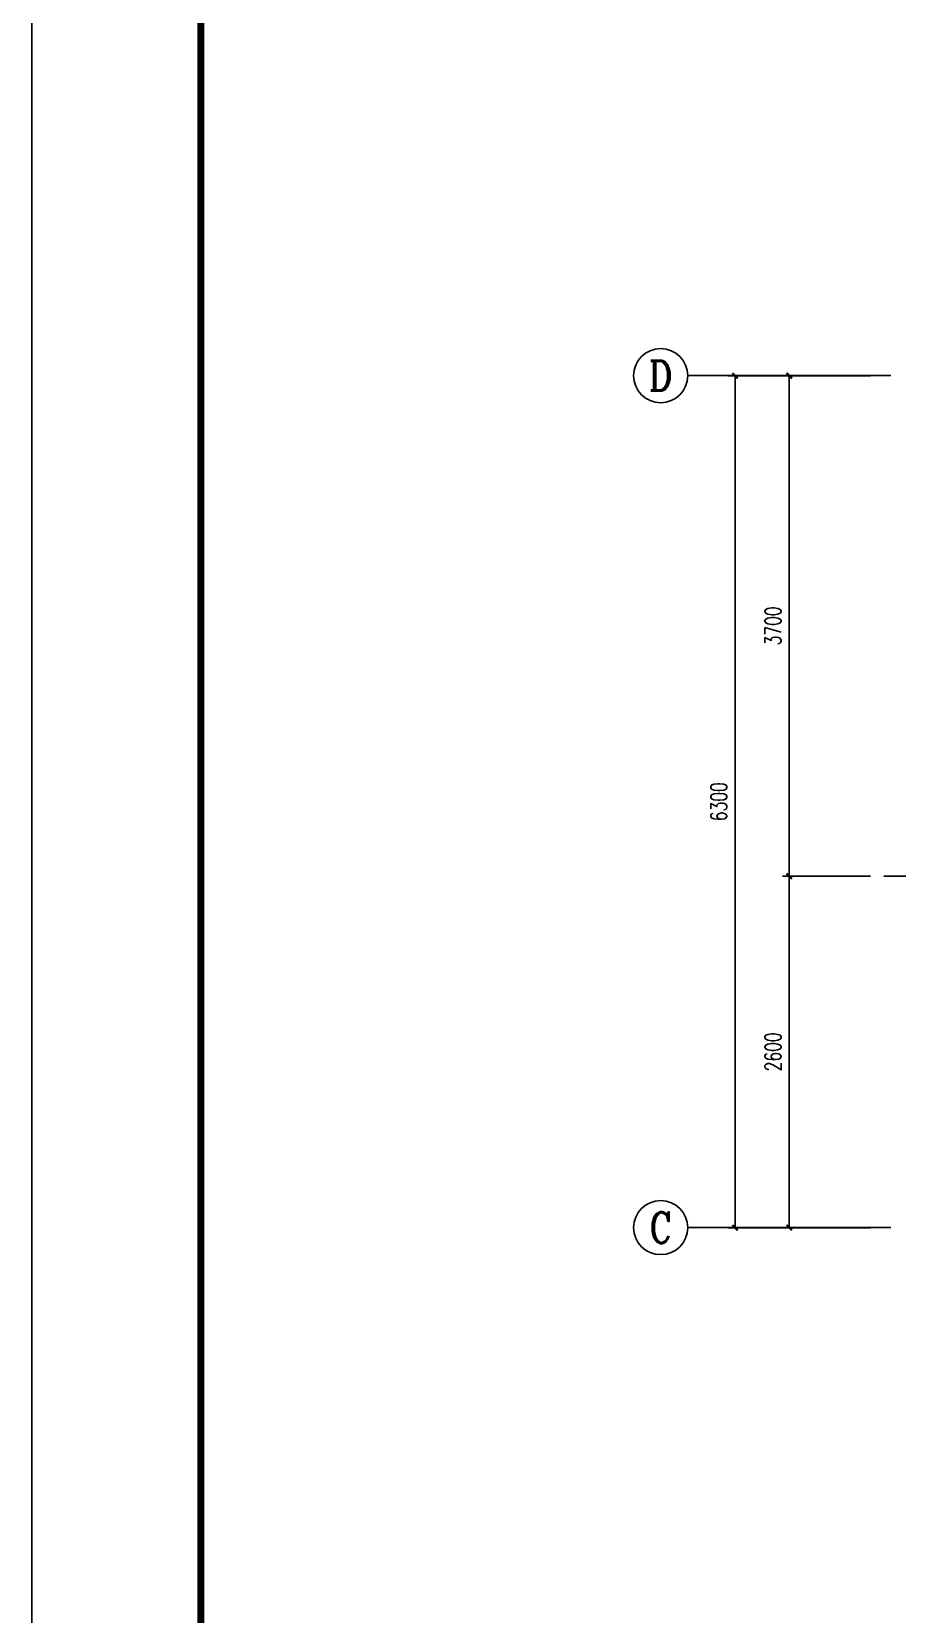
# Model space of a CAD drawing. Extents: x 5904849 to 6011887, y -826029 to -177002.
# Drawn here: x 5904849 to 5911247, y -810103 to -798400 of the extents above; entities that cross this region are included whole.
import ezdxf
from ezdxf.enums import TextEntityAlignment as Align

# ---------------------------------------------------------------- set-up
doc = ezdxf.new("R2010")
doc.units = 0
doc.header["$LTSCALE"] = 1000
doc.header["$MEASUREMENT"] = 0
doc.linetypes.add('DOTE', pattern=[2.42, 2, -0.2, 0.02, -0.2])
doc.layers.get('0').update_dxf_attribs({"linetype": 'CONTINUOUS'})
doc.layers.get('Defpoints').update_dxf_attribs({"linetype": 'CONTINUOUS'})
for name, color, linetype in [('AXIS', 3, 'CONTINUOUS'), ('AXIS_TEXT', 7, 'CONTINUOUS'), ('DOTE', 252, 'CONTINUOUS'), ('PUB_DIM', 3, 'CONTINUOUS'), ('PUB_TITLE', 4, 'CONTINUOUS')]:
    doc.layers.add(name, color=color, linetype=linetype)
doc.styles.add('_TCH_AXIS', font='COMPLEX', dxfattribs={"bigfont": 'GBCBIG'})
doc.styles.add('_TCH_DIM_T3', font='SIMPLEX', dxfattribs={"width": 0.705882, "bigfont": 'GBCBIG'})
doc.styles.add('COMPLEX', font='COMPLEX')
doc.dimstyles.new('_TCH_ARCH&&50', dxfattribs={"dimtxt": 119, "dimasz": 40, "dimexe": 50, "dimexo": 100, "dimgap": 60.5, "dimtad": 1, "dimdec": 0, "dimzin": 0, "dimdsep": 46, "dimtxsty": '_TCH_DIM_T3', "dimblk": 'ARCHTICK', "dimcen": 0.09, "dimclrt": 7, "dimazin": 2, "dimtfac": 1, "dimtdec": 0, "dimtix": 1, "dimtmove": 2, "dimatfit": 3, "dimfxl": 0, "dimtolj": 1, "dimtzin": 0, "dimarcsym": 0})

# ---------------------------------------------------------------- blocks, each defined once
blk = doc.blocks.new('_ArchTick')
at = {"color": 0, "linetype": 'ByBlock', "const_width": 0.4}
blk.add_lwpolyline([(-0.5, -0.5), (0.5, 0.5)], dxfattribs=at)
blk = doc.blocks.new('*D289')
at = {"layer": 'Defpoints', "color": 0}
for p in [(5910448, -804644), (5911148, -804644), (5911148, -807244)]:
    blk.add_point(p, dxfattribs=at)
at = {"layer": 'PUB_DIM', "color": 0, "lineweight": -2}
for p, q in [((5911048, -804644), (5910398, -804644)), ((5910448, -807244), (5910448, -804644)), ((5911048, -807244), (5910398, -807244))]:
    blk.add_line(p, q, dxfattribs=at)
at = {"layer": 'PUB_DIM', "color": 0, "lineweight": -2, "xscale": 40, "yscale": 40, "zscale": 40}
for p, rotation in [((5910448, -804644), 90), ((5910448, -807244), 270)]:
    blk.add_blockref('_ArchTick', p, dxfattribs=dict(at, rotation=rotation))
at = {"layer": 'PUB_DIM', "color": 7, "insert": (5910328, -805944), "char_height": 119, "attachment_point": 5, "rotation": 90, "style": '_TCH_DIM_T3'}
blk.add_mtext('\\A1;2600', dxfattribs=at)
blk = doc.blocks.new('*D290')
at = {"layer": 'Defpoints', "color": 0}
for p in [(5910448, -800944), (5911148, -800944), (5911148, -804644)]:
    blk.add_point(p, dxfattribs=at)
at = {"layer": 'PUB_DIM', "color": 0, "lineweight": -2}
for p, q in [((5911048, -800944), (5910398, -800944)), ((5910448, -804644), (5910448, -800944)), ((5911048, -804644), (5910398, -804644))]:
    blk.add_line(p, q, dxfattribs=at)
at = {"layer": 'PUB_DIM', "color": 0, "lineweight": -2, "xscale": 40, "yscale": 40, "zscale": 40}
for p, rotation in [((5910448, -800944), 90), ((5910448, -804644), 270)]:
    blk.add_blockref('_ArchTick', p, dxfattribs=dict(at, rotation=rotation))
at = {"layer": 'PUB_DIM', "color": 7, "insert": (5910328, -802794), "char_height": 119, "attachment_point": 5, "rotation": 90, "style": '_TCH_DIM_T3'}
blk.add_mtext('\\A1;3700', dxfattribs=at)
blk = doc.blocks.new('*D291')
at = {"layer": 'AXIS', "color": 0, "lineweight": -2}
for p, q in [((5911048, -800944), (5909998, -800944)), ((5910048, -807244), (5910048, -800944)), ((5911048, -807244), (5909998, -807244))]:
    blk.add_line(p, q, dxfattribs=at)
at = {"layer": 'Defpoints', "color": 0}
for p in [(5910048, -800944), (5911148, -800944), (5911148, -807244)]:
    blk.add_point(p, dxfattribs=at)
at = {"layer": 'AXIS', "color": 0, "lineweight": -2, "xscale": 40, "yscale": 40, "zscale": 40}
for p, rotation in [((5910048, -800944), 90), ((5910048, -807244), 270)]:
    blk.add_blockref('_ArchTick', p, dxfattribs=dict(at, rotation=rotation))
at = {"layer": 'AXIS', "color": 7, "insert": (5909928, -804094), "char_height": 119, "attachment_point": 5, "rotation": 90, "style": '_TCH_DIM_T3'}
blk.add_mtext('\\A1;6300', dxfattribs=at)
blk = doc.blocks.new('_AXISO')
blk.add_circle((0, 0), 0.5)
at = {"layer": 'AXIS_TEXT', "style": 'COMPLEX', "width": 1.041667}
blk.add_attdef('A', text='', height=0.56, dxfattribs=at).set_placement((-0.25, -0.28), (0.25, -0.28), align=Align.FIT)

msp = doc.modelspace()

# ---------------------------------------------------------------- linework, layer by layer
at = {"layer": 'AXIS', "color": 0}
for p, q in [((5911198.2, -800943.6), (5909698.2, -800943.6)), ((5911198.2, -807243.6), (5909698.2, -807243.6))]:
    msp.add_line(p, q, dxfattribs=at)
at = {"layer": 'DOTE', "linetype": 'DOTE'}
msp.add_line((5911148.2, -804643.6), (5921253.7, -804643.6), dxfattribs=at)
at = {"layer": 'PUB_TITLE', "color": 4}
msp.add_lwpolyline([(5904849.4, -826028.7), (5946899.4, -826028.7), (5946899.4, -796328.7), (5904849.4, -796328.7)], close=True, dxfattribs=at)
at = {"layer": 'PUB_TITLE', "color": 4, "const_width": 50}
msp.add_lwpolyline([(5906099.4, -825528.7), (5946399.4, -825528.7), (5946399.4, -796828.7), (5906099.4, -796828.7)], close=True, dxfattribs=at)

# ---------------------------------------------------------------- block references
at = {"layer": 'AXIS', "color": 0}
ref = msp.add_blockref('_AXISO', (5909498.2, -800943.6), dxfattribs=dict(at, xscale=400, yscale=400, zscale=400))
ref.add_attrib('A', 'D', dxfattribs={"layer": 'AXIS_TEXT', "color": 0, "height": 217.6, "style": '_TCH_AXIS'}).set_placement((5909410.1, -801052.4), (5909586.3, -801052.4), align=Align.FIT)
ref = msp.add_blockref('_AXISO', (5909498.2, -807243.6), dxfattribs=dict(at, xscale=400, yscale=400, zscale=400))
ref.add_attrib('A', 'C', dxfattribs={"layer": 'AXIS_TEXT', "color": 0, "height": 227.8, "style": '_TCH_AXIS'}).set_placement((5909416.9, -807357.5), (5909579.6, -807357.5), align=Align.FIT)

# ---------------------------------------------------------------- dimensions: what is measured, and where the dimension line sits
dim = msp.add_aligned_dim(p1=(5911148.2, -807243.6), p2=(5911148.2, -800943.6), distance=1100, dimstyle='_TCH_ARCH&&50', dxfattribs=at)
dim.commit()
dim.dimension.update_dxf_attribs({"geometry": '*D291', "text_midpoint": (5909928.2, -804093.6)})
at = {"layer": 'PUB_DIM', "color": 0}
for p1, p2, picture, middle in [((5911148.2, -804643.6), (5911148.2, -800943.6), '*D290', (5910328.2, -802793.6)), ((5911148.2, -807243.6), (5911148.2, -804643.6), '*D289', (5910328.2, -805943.6))]:
    dim = msp.add_aligned_dim(p1=p1, p2=p2, distance=700, dimstyle='_TCH_ARCH&&50', dxfattribs=at)
    dim.commit()
    dim.dimension.update_dxf_attribs({"geometry": picture, "text_midpoint": middle})

doc.saveas('drawing.dxf')
